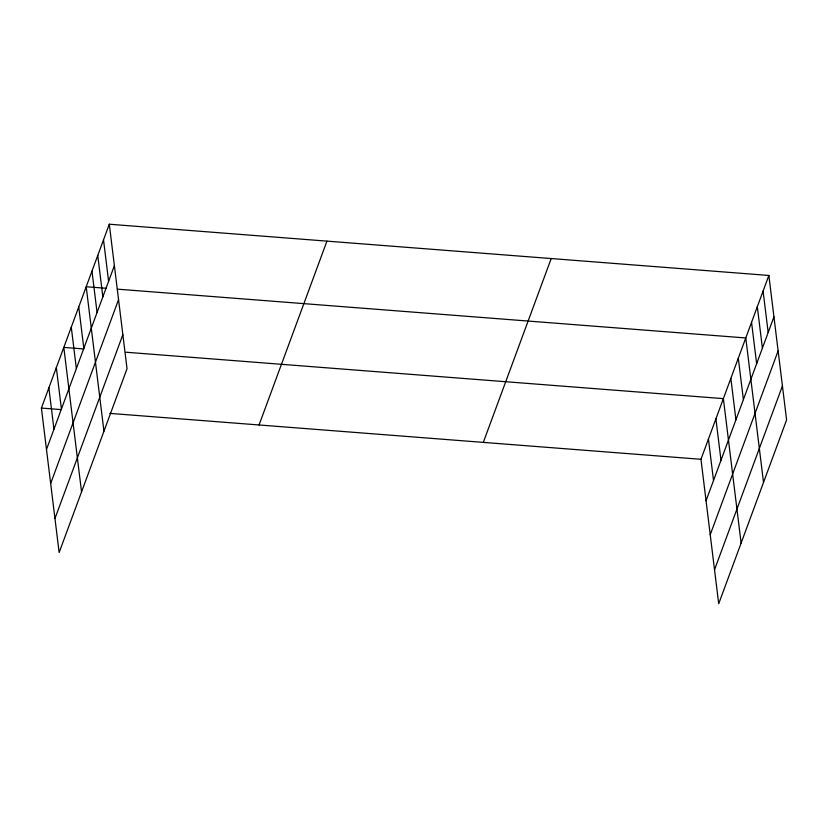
<?xml version="1.0" encoding="UTF-8"?>
<svg xmlns="http://www.w3.org/2000/svg" width="828" height="828" viewBox="0 0 828 828"><rect width="100%" height="100%" fill="white"/><g stroke="black" fill="none" stroke-linecap="round" stroke-linejoin="round"><path stroke-width="1.24" d="M109.296 224.222L127.036 368.708L59.14 552.545L41.4 408.069L109.296 224.222L768.86 275.455L786.6 419.931L718.704 603.778L700.964 459.292L768.86 275.455M46.482 449.48L114.378 265.643M50.663 483.49L118.549 299.653M54.958 518.535L122.854 334.688M259.06 424.971L326.946 241.134M483.314 442.39L551.2 258.553M706.056 500.712L773.942 316.876M710.227 534.722L778.123 350.886M714.533 569.757L782.429 385.92M106.108 288.279L86.205 286.736L103.945 431.212M117.307 289.148L745.78 337.959L763.519 482.445M83.7 348.94L63.808 347.398L81.548 491.873M125.991 352.231L723.372 398.63L741.112 543.106M41.4 408.069L61.303 409.612M109.803 413.379L700.964 459.292M763.085 291.083L768.177 332.494M757.32 306.712L762.402 348.122M751.545 322.34L756.637 363.751M738.307 358.182L743.389 399.593M730.845 378.406L735.926 419.817M715.909 418.854L720.991 460.264M708.437 439.078L713.519 480.488M103.521 239.851L108.603 281.261M97.756 255.479L102.838 296.89M91.98 271.108L97.062 312.518M78.743 306.95L83.825 348.371M71.27 327.174L76.362 368.595M56.335 367.622L61.417 409.032M48.873 387.846L53.955 429.256"/></g></svg>
